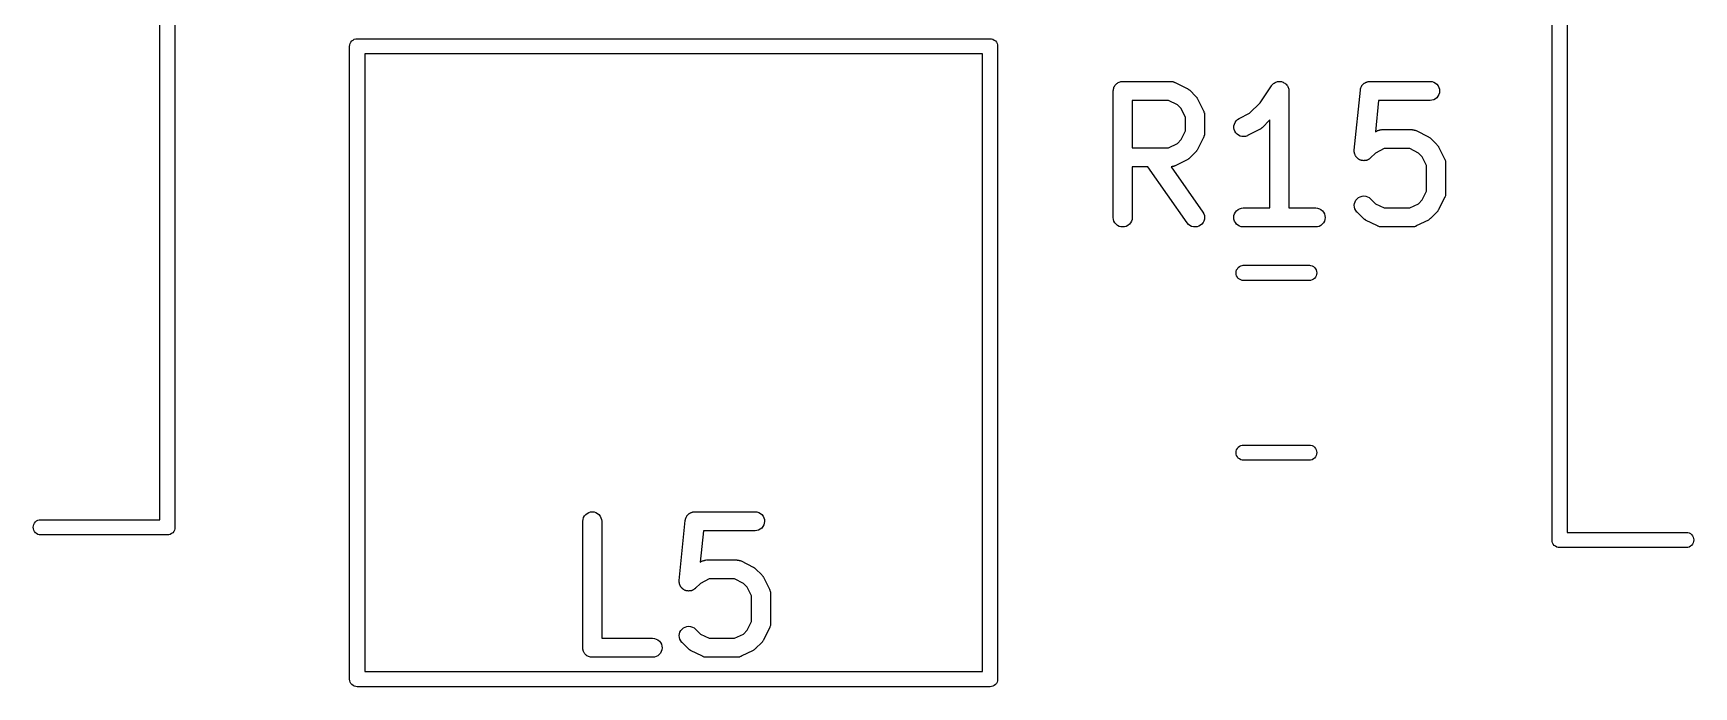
# Model space of a CAD drawing. Extents: x 85.9 to 159.2, y -122.9 to -78.6.
# Drawn here: x 123.94 to 137.06, y -116.16 to -111 of the extents above; entities that cross this region are included whole.
import ezdxf

# ---------------------------------------------------------------- set-up
doc = ezdxf.new("R2010")
doc.units = 0
doc.header["$MEASUREMENT"] = 0
doc.layers.add('BLACK', color=7, linetype='CONTINUOUS')

msp = doc.modelspace()

# ---------------------------------------------------------------- linework, layer by layer
at = {"layer": 'BLACK', "linetype": 'CONTINUOUS'}
for p, q in [((125.06, -106.903), (125.06, -114.897)), ((124.94, -114.84), (124.94, -106.96)), ((135.94, -114.997), (135.94, -107.003)), ((136.06, -107.06), (136.06, -114.94)), ((126.44, -111.1), (126.441, -111.088)), ((126.44, -111.103), (126.44, -111.1)), ((126.44, -116.097), (126.44, -111.103)), ((126.441, -111.088), (126.444, -111.077)), ((126.444, -111.077), (126.45, -111.067)), ((126.45, -111.067), (126.457, -111.057)), ((126.457, -111.057), (126.467, -111.05)), ((126.467, -111.05), (126.477, -111.044)), ((126.477, -111.044), (126.488, -111.041)), ((126.488, -111.041), (126.497, -111.04)), ((126.497, -111.04), (126.497, -111.04)), ((126.497, -111.04), (126.5, -111.04)), ((126.5, -111.04), (126.503, -111.04)), ((126.503, -111.04), (131.497, -111.04)), ((131.497, -111.04), (131.5, -111.04)), ((131.5, -111.04), (131.503, -111.04)), ((131.503, -111.04), (131.503, -111.04)), ((131.503, -111.04), (131.512, -111.041)), ((131.512, -111.041), (131.523, -111.044)), ((131.523, -111.044), (131.533, -111.05)), ((131.533, -111.05), (131.543, -111.057)), ((131.543, -111.057), (131.55, -111.067)), ((131.55, -111.067), (131.556, -111.077)), ((131.556, -111.077), (131.559, -111.088)), ((131.559, -111.088), (131.56, -111.1)), ((131.56, -111.1), (131.56, -111.103)), ((131.56, -111.103), (131.56, -116.097)), ((126.56, -111.16), (126.56, -116.04)), ((131.44, -111.16), (126.56, -111.16)), ((131.44, -116.04), (131.44, -111.16)), ((132.507, -111.39), (132.513, -111.386)), ((132.513, -111.386), (132.52, -111.383)), ((132.52, -111.383), (132.527, -111.381)), ((132.52, -111.383), (132.52, -111.383)), ((132.52, -111.383), (132.52, -111.383)), ((132.527, -111.381), (132.534, -111.379)), ((132.534, -111.379), (132.541, -111.378)), ((132.534, -111.379), (132.534, -111.379)), ((132.534, -111.379), (132.534, -111.379)), ((132.541, -111.378), (132.548, -111.377)), ((132.548, -111.377), (132.929, -111.377)), ((132.929, -111.377), (132.93, -111.377)), ((132.93, -111.377), (132.932, -111.378)), ((132.932, -111.378), (132.935, -111.378)), ((132.935, -111.378), (132.94, -111.378)), ((132.94, -111.378), (132.945, -111.379)), ((132.945, -111.379), (132.947, -111.38)), ((132.947, -111.38), (132.949, -111.38)), ((132.949, -111.38), (132.954, -111.382)), ((132.954, -111.382), (132.959, -111.383)), ((132.959, -111.383), (132.961, -111.385)), ((132.961, -111.385), (132.963, -111.385)), ((132.963, -111.385), (133.058, -111.433)), ((133.745, -111.39), (133.752, -111.386)), ((133.752, -111.386), (133.758, -111.383)), ((133.758, -111.383), (133.766, -111.381)), ((133.758, -111.383), (133.758, -111.383)), ((133.758, -111.383), (133.758, -111.383)), ((133.766, -111.381), (133.772, -111.379)), ((133.772, -111.379), (133.78, -111.378)), ((133.772, -111.379), (133.772, -111.379)), ((133.772, -111.379), (133.772, -111.379)), ((133.78, -111.378), (133.787, -111.377)), ((133.787, -111.377), (133.787, -111.377)), ((133.787, -111.377), (133.794, -111.378)), ((133.787, -111.377), (133.787, -111.377)), ((133.794, -111.378), (133.801, -111.379)), ((133.801, -111.379), (133.801, -111.379)), ((133.801, -111.379), (133.802, -111.379)), ((133.802, -111.379), (133.809, -111.381)), ((133.809, -111.381), (133.815, -111.383)), ((133.815, -111.383), (133.815, -111.383)), ((133.815, -111.383), (133.815, -111.383)), ((133.815, -111.383), (133.822, -111.387)), ((133.822, -111.387), (133.828, -111.39)), ((134.459, -111.39), (134.463, -111.388)), ((134.463, -111.388), (134.466, -111.386)), ((134.466, -111.386), (134.469, -111.385)), ((134.469, -111.385), (134.472, -111.383)), ((134.472, -111.383), (134.476, -111.382)), ((134.476, -111.382), (134.48, -111.38)), ((134.48, -111.38), (134.483, -111.38)), ((134.483, -111.38), (134.486, -111.379)), ((134.486, -111.379), (134.49, -111.378)), ((134.49, -111.378), (134.494, -111.378)), ((134.494, -111.378), (134.497, -111.378)), ((134.497, -111.378), (134.501, -111.377)), ((134.501, -111.377), (134.977, -111.377)), ((134.977, -111.377), (134.978, -111.377)), ((134.978, -111.377), (134.992, -111.379)), ((134.992, -111.379), (135.006, -111.383)), ((135.006, -111.383), (135.019, -111.39)), ((132.473, -111.451), (132.474, -111.444)), ((132.473, -111.452), (132.473, -111.451)), ((132.473, -112.452), (132.473, -111.452)), ((132.473, -111.452), (132.473, -111.452)), ((132.473, -111.452), (132.473, -111.452)), ((132.473, -111.452), (132.473, -111.452)), ((132.474, -111.444), (132.475, -111.437)), ((132.475, -111.437), (132.477, -111.43)), ((132.475, -111.437), (132.475, -111.437)), ((132.475, -111.437), (132.475, -111.437)), ((132.477, -111.43), (132.479, -111.423)), ((132.479, -111.423), (132.483, -111.417)), ((132.479, -111.423), (132.479, -111.423)), ((132.479, -111.423), (132.479, -111.423)), ((132.483, -111.417), (132.486, -111.41)), ((132.486, -111.41), (132.491, -111.405)), ((132.486, -111.41), (132.486, -111.41)), ((132.486, -111.41), (132.486, -111.41)), ((132.491, -111.405), (132.495, -111.399)), ((132.495, -111.399), (132.496, -111.399)), ((132.496, -111.399), (132.501, -111.394)), ((132.496, -111.399), (132.496, -111.399)), ((132.501, -111.394), (132.507, -111.39)), ((132.507, -111.39), (132.507, -111.39)), ((132.507, -111.39), (132.507, -111.39)), ((133.058, -111.433), (133.059, -111.433)), ((133.059, -111.433), (133.062, -111.436)), ((133.062, -111.436), (133.066, -111.438)), ((133.066, -111.438), (133.069, -111.44)), ((133.069, -111.44), (133.071, -111.441)), ((133.071, -111.441), (133.074, -111.444)), ((133.074, -111.444), (133.077, -111.447)), ((133.077, -111.447), (133.125, -111.495)), ((133.125, -111.495), (133.126, -111.495)), ((133.126, -111.495), (133.128, -111.499)), ((133.128, -111.499), (133.131, -111.502)), ((133.131, -111.502), (133.133, -111.504)), ((133.133, -111.504), (133.135, -111.507)), ((133.135, -111.507), (133.137, -111.511)), ((133.137, -111.511), (133.139, -111.514)), ((133.139, -111.514), (133.187, -111.609)), ((133.633, -111.547), (133.724, -111.411)), ((133.724, -111.41), (133.729, -111.404)), ((133.724, -111.411), (133.724, -111.41)), ((133.724, -111.41), (133.724, -111.41)), ((133.724, -111.41), (133.724, -111.41)), ((133.724, -111.41), (133.724, -111.41)), ((133.729, -111.404), (133.734, -111.399)), ((133.734, -111.399), (133.74, -111.394)), ((133.734, -111.399), (133.734, -111.399)), ((133.734, -111.399), (133.734, -111.399)), ((133.74, -111.394), (133.745, -111.39)), ((133.745, -111.39), (133.745, -111.39)), ((133.745, -111.39), (133.745, -111.39)), ((133.828, -111.39), (133.828, -111.39)), ((133.828, -111.39), (133.828, -111.39)), ((133.828, -111.39), (133.834, -111.395)), ((133.834, -111.395), (133.84, -111.4)), ((133.84, -111.4), (133.84, -111.4)), ((133.84, -111.4), (133.84, -111.4)), ((133.84, -111.4), (133.844, -111.406)), ((133.844, -111.406), (133.849, -111.411)), ((133.849, -111.411), (133.849, -111.411)), ((133.849, -111.411), (133.849, -111.411)), ((133.849, -111.411), (133.853, -111.418)), ((133.853, -111.418), (133.856, -111.424)), ((133.856, -111.424), (133.856, -111.424)), ((133.856, -111.424), (133.856, -111.424)), ((133.856, -111.424), (133.858, -111.431)), ((133.858, -111.431), (133.86, -111.438)), ((133.86, -111.438), (133.86, -111.438)), ((133.86, -111.438), (133.86, -111.438)), ((133.86, -111.438), (133.861, -111.445)), ((133.861, -111.445), (133.861, -111.452)), ((133.861, -111.452), (133.861, -112.377)), ((134.378, -111.921), (134.426, -111.445)), ((134.426, -111.444), (134.427, -111.441)), ((134.426, -111.445), (134.426, -111.444)), ((134.427, -111.437), (134.428, -111.433)), ((134.427, -111.441), (134.427, -111.437)), ((134.428, -111.433), (134.429, -111.43)), ((134.429, -111.43), (134.43, -111.427)), ((134.43, -111.427), (134.431, -111.423)), ((134.431, -111.423), (134.433, -111.42)), ((134.433, -111.42), (134.435, -111.416)), ((134.435, -111.416), (134.437, -111.413)), ((134.437, -111.413), (134.438, -111.41)), ((134.438, -111.41), (134.441, -111.407)), ((134.441, -111.407), (134.443, -111.404)), ((134.443, -111.404), (134.446, -111.402)), ((134.446, -111.402), (134.448, -111.399)), ((134.448, -111.399), (134.451, -111.397)), ((134.451, -111.397), (134.454, -111.394)), ((134.454, -111.394), (134.457, -111.392)), ((134.457, -111.392), (134.459, -111.39)), ((135.018, -111.515), (135.005, -111.522)), ((135.03, -111.506), (135.018, -111.515)), ((135.019, -111.39), (135.03, -111.4)), ((135.03, -111.4), (135.04, -111.411)), ((135.039, -111.494), (135.03, -111.506)), ((135.046, -111.481), (135.039, -111.494)), ((135.04, -111.411), (135.046, -111.424)), ((135.046, -111.424), (135.05, -111.438)), ((135.05, -111.467), (135.046, -111.481)), ((135.05, -111.438), (135.052, -111.453)), ((135.052, -111.453), (135.05, -111.467)), ((132.623, -111.527), (132.623, -111.901)), ((132.911, -111.527), (132.623, -111.527)), ((132.98, -111.562), (132.911, -111.527)), ((133.01, -111.592), (132.98, -111.562)), ((133.045, -111.661), (133.01, -111.592)), ((133.187, -111.609), (133.187, -111.61)), ((133.187, -111.61), (133.188, -111.612)), ((133.188, -111.612), (133.189, -111.614)), ((133.189, -111.614), (133.19, -111.619)), ((133.19, -111.619), (133.192, -111.624)), ((133.192, -111.624), (133.193, -111.626)), ((133.193, -111.626), (133.193, -111.628)), ((133.193, -111.628), (133.194, -111.633)), ((133.194, -111.633), (133.195, -111.638)), ((133.195, -111.638), (133.194, -111.641)), ((133.194, -111.641), (133.195, -111.643)), ((133.195, -111.643), (133.195, -111.786)), ((133.467, -111.671), (133.551, -111.629)), ((133.551, -111.629), (133.633, -111.547)), ((134.568, -111.527), (134.544, -111.776)), ((134.977, -111.527), (134.568, -111.527)), ((134.991, -111.526), (134.977, -111.527)), ((135.005, -111.522), (134.991, -111.526)), ((133.01, -111.837), (133.045, -111.768)), ((133.045, -111.768), (133.045, -111.661)), ((133.426, -111.728), (133.43, -111.714)), ((133.426, -111.743), (133.426, -111.728)), ((133.428, -111.757), (133.426, -111.743)), ((133.433, -111.771), (133.428, -111.757)), ((133.43, -111.714), (133.436, -111.701)), ((133.441, -111.784), (133.433, -111.771)), ((133.436, -111.701), (133.444, -111.689)), ((133.444, -111.689), (133.455, -111.679)), ((133.455, -111.679), (133.467, -111.671)), ((133.629, -111.758), (133.534, -111.805)), ((133.633, -111.755), (133.629, -111.758)), ((133.637, -111.753), (133.633, -111.755)), ((133.639, -111.751), (133.637, -111.753)), ((133.642, -111.75), (133.639, -111.751)), ((133.645, -111.747), (133.642, -111.75)), ((133.648, -111.744), (133.645, -111.747)), ((133.649, -111.744), (133.648, -111.744)), ((133.711, -111.681), (133.649, -111.744)), ((133.711, -112.377), (133.711, -111.681)), ((134.544, -111.776), (134.562, -111.766)), ((134.562, -111.766), (134.563, -111.766)), ((134.563, -111.766), (134.565, -111.765)), ((134.565, -111.765), (134.567, -111.764)), ((134.567, -111.764), (134.572, -111.763)), ((134.572, -111.763), (134.577, -111.761)), ((134.577, -111.761), (134.579, -111.76)), ((134.579, -111.76), (134.581, -111.76)), ((134.581, -111.76), (134.586, -111.759)), ((134.586, -111.759), (134.591, -111.758)), ((134.591, -111.758), (134.594, -111.759)), ((134.594, -111.759), (134.596, -111.758)), ((134.596, -111.758), (134.834, -111.758)), ((134.834, -111.758), (134.835, -111.758)), ((134.835, -111.758), (134.837, -111.759)), ((134.837, -111.759), (134.839, -111.759)), ((134.839, -111.759), (134.844, -111.759)), ((134.844, -111.759), (134.85, -111.76)), ((134.85, -111.76), (134.852, -111.761)), ((134.852, -111.761), (134.854, -111.761)), ((134.854, -111.761), (134.859, -111.763)), ((134.859, -111.763), (134.863, -111.764)), ((134.863, -111.764), (134.865, -111.765)), ((134.865, -111.765), (134.867, -111.766)), ((134.867, -111.766), (134.963, -111.814)), ((132.623, -111.901), (132.911, -111.901)), ((132.911, -111.901), (132.98, -111.867)), ((132.98, -111.867), (133.01, -111.837)), ((133.187, -111.819), (133.139, -111.914)), ((133.188, -111.817), (133.187, -111.819)), ((133.189, -111.815), (133.188, -111.817)), ((133.19, -111.81), (133.189, -111.815)), ((133.192, -111.806), (133.19, -111.81)), ((133.193, -111.801), (133.192, -111.803)), ((133.192, -111.803), (133.192, -111.806)), ((133.194, -111.796), (133.193, -111.801)), ((133.195, -111.787), (133.194, -111.789)), ((133.194, -111.789), (133.194, -111.791)), ((133.194, -111.791), (133.194, -111.796)), ((133.195, -111.786), (133.195, -111.787)), ((133.451, -111.794), (133.441, -111.784)), ((133.463, -111.803), (133.451, -111.794)), ((133.476, -111.809), (133.463, -111.803)), ((133.49, -111.812), (133.476, -111.809)), ((133.505, -111.813), (133.49, -111.812)), ((133.519, -111.811), (133.505, -111.813)), ((133.533, -111.806), (133.519, -111.811)), ((133.534, -111.805), (133.533, -111.806)), ((134.614, -111.908), (134.545, -111.943)), ((134.816, -111.908), (134.614, -111.908)), ((134.885, -111.943), (134.816, -111.908)), ((134.963, -111.814), (134.964, -111.814)), ((134.964, -111.814), (134.967, -111.817)), ((134.967, -111.817), (134.971, -111.819)), ((134.971, -111.819), (134.973, -111.821)), ((134.973, -111.821), (134.976, -111.822)), ((134.976, -111.822), (134.979, -111.825)), ((134.979, -111.825), (134.982, -111.828)), ((134.982, -111.828), (135.03, -111.876)), ((135.03, -111.876), (135.031, -111.876)), ((135.031, -111.876), (135.033, -111.88)), ((135.033, -111.88), (135.036, -111.883)), ((135.036, -111.883), (135.038, -111.885)), ((135.038, -111.885), (135.04, -111.888)), ((135.04, -111.888), (135.042, -111.891)), ((135.042, -111.891), (135.044, -111.895)), ((135.044, -111.895), (135.091, -111.99)), ((132.96, -112.044), (132.958, -112.046)), ((132.962, -112.044), (132.96, -112.044)), ((132.963, -112.043), (132.962, -112.044)), ((133.058, -111.996), (132.963, -112.043)), ((133.062, -111.993), (133.058, -111.996)), ((133.065, -111.991), (133.062, -111.993)), ((133.068, -111.99), (133.065, -111.991)), ((133.07, -111.988), (133.068, -111.99)), ((133.073, -111.985), (133.07, -111.988)), ((133.077, -111.982), (133.073, -111.985)), ((133.125, -111.934), (133.077, -111.982)), ((133.077, -111.982), (133.077, -111.982)), ((133.128, -111.931), (133.125, -111.934)), ((133.131, -111.928), (133.128, -111.931)), ((133.132, -111.925), (133.131, -111.928)), ((133.134, -111.923), (133.132, -111.925)), ((133.136, -111.919), (133.134, -111.923)), ((133.139, -111.915), (133.136, -111.919)), ((133.139, -111.914), (133.139, -111.915)), ((134.378, -111.925), (134.378, -111.921)), ((134.378, -111.928), (134.378, -111.925)), ((134.378, -111.932), (134.378, -111.928)), ((134.378, -111.936), (134.378, -111.932)), ((134.379, -111.939), (134.378, -111.936)), ((134.379, -111.943), (134.379, -111.939)), ((134.38, -111.946), (134.379, -111.943)), ((134.381, -111.95), (134.38, -111.946)), ((134.383, -111.953), (134.381, -111.95)), ((134.384, -111.957), (134.383, -111.953)), ((134.385, -111.96), (134.384, -111.957)), ((134.387, -111.964), (134.385, -111.96)), ((134.389, -111.967), (134.387, -111.964)), ((134.39, -111.97), (134.389, -111.967)), ((134.393, -111.973), (134.39, -111.97)), ((134.395, -111.976), (134.393, -111.973)), ((134.397, -111.978), (134.395, -111.976)), ((134.4, -111.981), (134.397, -111.978)), ((134.402, -111.984), (134.4, -111.981)), ((134.405, -111.986), (134.402, -111.984)), ((134.408, -111.988), (134.405, -111.986)), ((134.411, -111.991), (134.408, -111.988)), ((134.414, -111.992), (134.411, -111.991)), ((134.417, -111.994), (134.414, -111.992)), ((134.421, -111.996), (134.417, -111.994)), ((134.424, -111.998), (134.421, -111.996)), ((134.427, -111.999), (134.424, -111.998)), ((134.431, -112), (134.427, -111.999)), ((134.434, -112.001), (134.431, -112)), ((134.438, -112.002), (134.434, -112.001)), ((134.441, -112.002), (134.438, -112.002)), ((134.445, -112.003), (134.441, -112.002)), ((134.449, -112.003), (134.445, -112.003)), ((134.452, -112.004), (134.449, -112.003)), ((134.456, -112.003), (134.452, -112.004)), ((134.46, -112.003), (134.456, -112.003)), ((134.463, -112.003), (134.46, -112.003)), ((134.467, -112.002), (134.463, -112.003)), ((134.47, -112.001), (134.467, -112.002)), ((134.474, -112.001), (134.47, -112.001)), ((134.477, -111.999), (134.474, -112.001)), ((134.481, -111.998), (134.477, -111.999)), ((134.484, -111.996), (134.481, -111.998)), ((134.488, -111.995), (134.484, -111.996)), ((134.491, -111.993), (134.488, -111.995)), ((134.494, -111.991), (134.491, -111.993)), ((134.497, -111.989), (134.494, -111.991)), ((134.5, -111.987), (134.497, -111.989)), ((134.502, -111.985), (134.5, -111.987)), ((134.505, -111.982), (134.502, -111.985)), ((134.506, -111.982), (134.505, -111.982)), ((134.545, -111.943), (134.506, -111.982)), ((134.915, -111.973), (134.885, -111.943)), ((134.949, -112.042), (134.915, -111.973)), ((134.949, -112.244), (134.949, -112.042)), ((135.091, -111.99), (135.092, -111.991)), ((135.092, -111.991), (135.093, -111.993)), ((135.093, -111.993), (135.094, -111.995)), ((135.094, -111.995), (135.095, -112)), ((135.095, -112), (135.097, -112.005)), ((135.097, -112.005), (135.097, -112.007)), ((135.097, -112.007), (135.098, -112.009)), ((135.098, -112.009), (135.098, -112.014)), ((135.098, -112.014), (135.099, -112.019)), ((135.099, -112.019), (135.099, -112.022)), ((135.099, -112.022), (135.099, -112.024)), ((135.099, -112.024), (135.099, -112.262)), ((132.747, -112.051), (132.623, -112.051)), ((132.623, -112.051), (132.623, -112.452)), ((133.058, -112.495), (132.747, -112.051)), ((132.931, -112.051), (132.93, -112.051)), ((132.93, -112.051), (133.181, -112.409)), ((132.934, -112.051), (132.931, -112.051)), ((132.939, -112.05), (132.934, -112.051)), ((132.944, -112.05), (132.939, -112.05)), ((132.946, -112.049), (132.944, -112.05)), ((132.948, -112.049), (132.946, -112.049)), ((132.953, -112.047), (132.948, -112.049)), ((132.958, -112.046), (132.953, -112.047)), ((134.391, -112.315), (134.4, -112.304)), ((134.4, -112.304), (134.412, -112.295)), ((134.412, -112.295), (134.425, -112.288)), ((134.425, -112.288), (134.439, -112.284)), ((134.439, -112.284), (134.453, -112.282)), ((134.453, -112.282), (134.468, -112.284)), ((134.468, -112.284), (134.482, -112.288)), ((134.482, -112.288), (134.495, -112.295)), ((134.495, -112.295), (134.506, -112.304)), ((134.506, -112.304), (134.545, -112.343)), ((134.915, -112.313), (134.949, -112.244)), ((135.091, -112.295), (135.044, -112.391)), ((135.092, -112.293), (135.091, -112.295)), ((135.093, -112.291), (135.092, -112.293)), ((135.095, -112.287), (135.093, -112.291)), ((135.097, -112.282), (135.095, -112.287)), ((135.098, -112.277), (135.097, -112.28)), ((135.097, -112.28), (135.097, -112.282)), ((135.099, -112.267), (135.098, -112.272)), ((135.098, -112.272), (135.098, -112.277)), ((135.099, -112.262), (135.099, -112.263)), ((135.099, -112.263), (135.099, -112.265)), ((135.099, -112.265), (135.099, -112.267)), ((133.181, -112.409), (133.182, -112.41)), ((133.182, -112.41), (133.189, -112.423)), ((133.189, -112.423), (133.193, -112.437)), ((133.193, -112.437), (133.195, -112.452)), ((133.426, -112.452), (133.427, -112.437)), ((133.427, -112.437), (133.431, -112.423)), ((133.431, -112.423), (133.438, -112.41)), ((133.438, -112.41), (133.448, -112.399)), ((133.448, -112.399), (133.459, -112.39)), ((133.459, -112.39), (133.472, -112.383)), ((133.472, -112.383), (133.486, -112.379)), ((133.486, -112.379), (133.501, -112.377)), ((133.501, -112.377), (133.711, -112.377)), ((133.861, -112.377), (134.072, -112.377)), ((134.072, -112.377), (134.073, -112.377)), ((134.073, -112.377), (134.088, -112.379)), ((134.088, -112.379), (134.102, -112.383)), ((134.102, -112.383), (134.114, -112.39)), ((134.114, -112.39), (134.126, -112.4)), ((134.126, -112.4), (134.135, -112.411)), ((134.135, -112.411), (134.142, -112.424)), ((134.142, -112.424), (134.146, -112.438)), ((134.146, -112.438), (134.147, -112.453)), ((134.378, -112.356), (134.38, -112.342)), ((134.379, -112.371), (134.378, -112.356)), ((134.383, -112.385), (134.379, -112.371)), ((134.38, -112.342), (134.384, -112.328)), ((134.39, -112.398), (134.383, -112.385)), ((134.384, -112.328), (134.391, -112.315)), ((134.399, -112.409), (134.39, -112.398)), ((134.4, -112.41), (134.399, -112.409)), ((134.448, -112.458), (134.4, -112.41)), ((134.545, -112.343), (134.614, -112.377)), ((134.614, -112.377), (134.816, -112.377)), ((134.816, -112.377), (134.885, -112.343)), ((134.885, -112.343), (134.915, -112.313)), ((135.03, -112.41), (134.982, -112.458)), ((135.032, -112.407), (135.03, -112.41)), ((135.035, -112.404), (135.032, -112.407)), ((135.037, -112.401), (135.035, -112.404)), ((135.039, -112.399), (135.037, -112.401)), ((135.041, -112.395), (135.039, -112.399)), ((135.043, -112.392), (135.041, -112.395)), ((135.044, -112.391), (135.043, -112.392)), ((132.475, -112.467), (132.473, -112.452)), ((132.479, -112.481), (132.475, -112.467)), ((132.486, -112.494), (132.479, -112.481)), ((132.495, -112.505), (132.486, -112.494)), ((132.506, -112.515), (132.495, -112.505)), ((132.519, -112.522), (132.506, -112.515)), ((132.533, -112.526), (132.519, -112.522)), ((132.548, -112.527), (132.533, -112.526)), ((132.562, -112.526), (132.548, -112.527)), ((132.576, -112.522), (132.562, -112.526)), ((132.589, -112.515), (132.576, -112.522)), ((132.601, -112.506), (132.589, -112.515)), ((132.61, -112.495), (132.601, -112.506)), ((132.617, -112.482), (132.61, -112.495)), ((132.622, -112.468), (132.617, -112.482)), ((132.623, -112.453), (132.622, -112.468)), ((132.623, -112.452), (132.623, -112.453)), ((133.068, -112.507), (133.058, -112.495)), ((133.079, -112.516), (133.068, -112.507)), ((133.092, -112.522), (133.079, -112.516)), ((133.106, -112.526), (133.092, -112.522)), ((133.121, -112.527), (133.106, -112.526)), ((133.135, -112.526), (133.121, -112.527)), ((133.149, -112.521), (133.135, -112.526)), ((133.162, -112.514), (133.149, -112.521)), ((133.173, -112.505), (133.162, -112.514)), ((133.183, -112.493), (133.173, -112.505)), ((133.189, -112.48), (133.183, -112.493)), ((133.193, -112.466), (133.189, -112.48)), ((133.195, -112.452), (133.193, -112.466)), ((133.427, -112.466), (133.426, -112.452)), ((133.431, -112.48), (133.427, -112.466)), ((133.438, -112.493), (133.431, -112.48)), ((133.447, -112.505), (133.438, -112.493)), ((133.458, -112.514), (133.447, -112.505)), ((133.471, -112.521), (133.458, -112.514)), ((133.485, -112.526), (133.471, -112.521)), ((133.5, -112.527), (133.485, -112.526)), ((133.501, -112.527), (133.5, -112.527)), ((134.072, -112.527), (133.501, -112.527)), ((134.087, -112.526), (134.072, -112.527)), ((134.101, -112.522), (134.087, -112.526)), ((134.114, -112.515), (134.101, -112.522)), ((134.125, -112.506), (134.114, -112.515)), ((134.134, -112.494), (134.125, -112.506)), ((134.141, -112.481), (134.134, -112.494)), ((134.145, -112.467), (134.141, -112.481)), ((134.147, -112.453), (134.145, -112.467)), ((134.451, -112.46), (134.448, -112.458)), ((134.454, -112.463), (134.451, -112.46)), ((134.456, -112.465), (134.454, -112.463)), ((134.459, -112.467), (134.456, -112.465)), ((134.463, -112.469), (134.459, -112.467)), ((134.466, -112.471), (134.463, -112.469)), ((134.467, -112.472), (134.466, -112.471)), ((134.562, -112.519), (134.467, -112.472)), ((134.564, -112.52), (134.562, -112.519)), ((134.566, -112.521), (134.564, -112.52)), ((134.571, -112.523), (134.566, -112.521)), ((134.576, -112.525), (134.571, -112.523)), ((134.578, -112.525), (134.576, -112.525)), ((134.58, -112.526), (134.578, -112.525)), ((134.585, -112.526), (134.58, -112.526)), ((134.59, -112.527), (134.585, -112.526)), ((134.593, -112.527), (134.59, -112.527)), ((134.595, -112.527), (134.593, -112.527)), ((134.596, -112.527), (134.595, -112.527)), ((134.834, -112.527), (134.596, -112.527)), ((134.836, -112.527), (134.834, -112.527)), ((134.838, -112.527), (134.836, -112.527)), ((134.843, -112.526), (134.838, -112.527)), ((134.848, -112.526), (134.843, -112.526)), ((134.851, -112.525), (134.848, -112.526)), ((134.853, -112.525), (134.851, -112.525)), ((134.858, -112.523), (134.853, -112.525)), ((134.863, -112.522), (134.858, -112.523)), ((134.864, -112.521), (134.863, -112.522)), ((134.867, -112.52), (134.864, -112.521)), ((134.963, -112.472), (134.867, -112.519)), ((134.867, -112.519), (134.867, -112.52)), ((134.966, -112.47), (134.963, -112.472)), ((134.97, -112.468), (134.966, -112.47)), ((134.972, -112.466), (134.97, -112.468)), ((134.975, -112.464), (134.972, -112.466)), ((134.978, -112.461), (134.975, -112.464)), ((134.981, -112.459), (134.978, -112.461)), ((134.982, -112.458), (134.981, -112.459)), ((133.481, -112.834), (133.492, -112.831)), ((133.492, -112.831), (133.501, -112.83)), ((133.501, -112.83), (134.024, -112.83)), ((134.024, -112.83), (134.033, -112.831)), ((134.033, -112.831), (134.044, -112.834)), ((133.444, -112.89), (133.445, -112.878)), ((133.445, -112.902), (133.444, -112.89)), ((133.445, -112.878), (133.448, -112.867)), ((133.448, -112.913), (133.445, -112.902)), ((133.448, -112.867), (133.454, -112.857)), ((133.454, -112.923), (133.448, -112.913)), ((133.454, -112.857), (133.461, -112.847)), ((133.461, -112.933), (133.454, -112.923)), ((133.461, -112.847), (133.47, -112.84)), ((133.47, -112.94), (133.461, -112.933)), ((133.47, -112.84), (133.481, -112.834)), ((133.481, -112.946), (133.47, -112.94)), ((133.492, -112.949), (133.481, -112.946)), ((133.501, -112.95), (133.492, -112.949)), ((134.024, -112.95), (133.501, -112.95)), ((134.033, -112.949), (134.024, -112.95)), ((134.044, -112.946), (134.033, -112.949)), ((134.044, -112.834), (134.055, -112.84)), ((134.055, -112.94), (134.044, -112.946)), ((134.055, -112.84), (134.064, -112.847)), ((134.064, -112.933), (134.055, -112.94)), ((134.064, -112.847), (134.071, -112.857)), ((134.071, -112.923), (134.064, -112.933)), ((134.071, -112.857), (134.077, -112.867)), ((134.077, -112.913), (134.071, -112.923)), ((134.077, -112.867), (134.08, -112.878)), ((134.08, -112.902), (134.077, -112.913)), ((134.08, -112.878), (134.081, -112.89)), ((134.081, -112.89), (134.08, -112.902)), ((133.454, -114.277), (133.461, -114.267)), ((133.461, -114.267), (133.47, -114.26)), ((133.47, -114.26), (133.481, -114.254)), ((133.481, -114.254), (133.492, -114.251)), ((133.492, -114.251), (133.501, -114.25)), ((133.501, -114.25), (134.024, -114.25)), ((134.024, -114.25), (134.033, -114.251)), ((134.033, -114.251), (134.044, -114.254)), ((134.044, -114.254), (134.055, -114.26)), ((134.055, -114.26), (134.064, -114.267)), ((134.064, -114.267), (134.071, -114.277)), ((133.444, -114.31), (133.445, -114.298)), ((133.445, -114.322), (133.444, -114.31)), ((133.445, -114.298), (133.448, -114.287)), ((133.448, -114.333), (133.445, -114.322)), ((133.448, -114.287), (133.454, -114.277)), ((133.454, -114.343), (133.448, -114.333)), ((133.461, -114.353), (133.454, -114.343)), ((133.47, -114.36), (133.461, -114.353)), ((133.481, -114.366), (133.47, -114.36)), ((133.492, -114.369), (133.481, -114.366)), ((133.501, -114.37), (133.492, -114.369)), ((134.024, -114.37), (133.501, -114.37)), ((134.033, -114.369), (134.024, -114.37)), ((134.044, -114.366), (134.033, -114.369)), ((134.055, -114.36), (134.044, -114.366)), ((134.064, -114.353), (134.055, -114.36)), ((134.071, -114.343), (134.064, -114.353)), ((134.071, -114.277), (134.077, -114.287)), ((134.077, -114.333), (134.071, -114.343)), ((134.077, -114.287), (134.08, -114.298)), ((134.08, -114.322), (134.077, -114.333)), ((134.08, -114.298), (134.081, -114.31)), ((134.081, -114.31), (134.08, -114.322)), ((128.295, -114.81), (128.305, -114.799)), ((128.305, -114.799), (128.316, -114.79)), ((128.316, -114.79), (128.329, -114.783)), ((128.329, -114.783), (128.343, -114.779)), ((128.343, -114.779), (128.358, -114.777)), ((128.358, -114.777), (128.372, -114.779)), ((128.372, -114.779), (128.386, -114.783)), ((128.386, -114.783), (128.399, -114.79)), ((128.399, -114.79), (128.41, -114.8)), ((128.41, -114.8), (128.42, -114.811)), ((129.112, -114.802), (129.114, -114.799)), ((129.114, -114.799), (129.117, -114.797)), ((129.117, -114.797), (129.12, -114.794)), ((129.12, -114.794), (129.123, -114.792)), ((129.123, -114.792), (129.125, -114.79)), ((129.125, -114.79), (129.129, -114.788)), ((129.129, -114.788), (129.132, -114.786)), ((129.132, -114.786), (129.135, -114.785)), ((129.135, -114.785), (129.138, -114.783)), ((129.138, -114.783), (129.142, -114.782)), ((129.142, -114.782), (129.146, -114.78)), ((129.146, -114.78), (129.149, -114.78)), ((129.149, -114.78), (129.152, -114.779)), ((129.152, -114.779), (129.156, -114.778)), ((129.156, -114.778), (129.16, -114.778)), ((129.16, -114.778), (129.163, -114.778)), ((129.163, -114.778), (129.167, -114.777)), ((129.167, -114.777), (129.643, -114.777)), ((129.643, -114.777), (129.644, -114.777)), ((129.644, -114.777), (129.658, -114.779)), ((129.658, -114.779), (129.672, -114.783)), ((129.672, -114.783), (129.685, -114.79)), ((129.685, -114.79), (129.696, -114.8)), ((129.696, -114.8), (129.706, -114.811)), ((123.94, -114.9), (123.941, -114.888)), ((123.941, -114.912), (123.94, -114.9)), ((123.941, -114.888), (123.944, -114.877)), ((123.944, -114.923), (123.941, -114.912)), ((123.944, -114.877), (123.95, -114.867)), ((123.95, -114.933), (123.944, -114.923)), ((123.95, -114.867), (123.957, -114.857)), ((123.957, -114.857), (123.967, -114.85)), ((123.967, -114.85), (123.977, -114.844)), ((123.977, -114.844), (123.988, -114.841)), ((123.988, -114.841), (123.997, -114.84)), ((123.997, -114.84), (124.94, -114.84)), ((125.056, -114.923), (125.05, -114.933)), ((125.059, -114.912), (125.056, -114.923)), ((125.06, -114.903), (125.059, -114.912)), ((125.06, -114.897), (125.06, -114.9)), ((125.06, -114.9), (125.06, -114.903)), ((128.282, -114.851), (128.284, -114.837)), ((128.282, -114.852), (128.282, -114.851)), ((128.282, -115.852), (128.282, -114.852)), ((128.284, -114.837), (128.288, -114.823)), ((128.288, -114.823), (128.295, -114.81)), ((128.42, -114.811), (128.426, -114.824)), ((128.426, -114.824), (128.431, -114.838)), ((128.431, -114.838), (128.432, -114.852)), ((128.432, -114.852), (128.432, -115.777)), ((129.044, -115.321), (129.092, -114.845)), ((129.092, -114.844), (129.093, -114.841)), ((129.092, -114.845), (129.092, -114.844)), ((129.093, -114.837), (129.094, -114.833)), ((129.093, -114.841), (129.093, -114.837)), ((129.094, -114.833), (129.095, -114.83)), ((129.095, -114.83), (129.097, -114.827)), ((129.097, -114.827), (129.098, -114.823)), ((129.098, -114.823), (129.099, -114.82)), ((129.099, -114.82), (129.101, -114.816)), ((129.101, -114.816), (129.103, -114.813)), ((129.103, -114.813), (129.104, -114.81)), ((129.104, -114.81), (129.107, -114.807)), ((129.107, -114.807), (129.109, -114.804)), ((129.109, -114.804), (129.112, -114.802)), ((129.235, -114.927), (129.21, -115.176)), ((129.643, -114.927), (129.235, -114.927)), ((129.657, -114.926), (129.643, -114.927)), ((129.671, -114.922), (129.657, -114.926)), ((129.684, -114.915), (129.671, -114.922)), ((129.696, -114.906), (129.684, -114.915)), ((129.705, -114.894), (129.696, -114.906)), ((129.712, -114.881), (129.705, -114.894)), ((129.706, -114.811), (129.712, -114.824)), ((129.712, -114.824), (129.717, -114.838)), ((129.716, -114.867), (129.712, -114.881)), ((129.718, -114.853), (129.716, -114.867)), ((129.717, -114.838), (129.718, -114.853)), ((123.957, -114.943), (123.95, -114.933)), ((123.967, -114.95), (123.957, -114.943)), ((123.977, -114.956), (123.967, -114.95)), ((123.988, -114.959), (123.977, -114.956)), ((123.997, -114.96), (123.988, -114.959)), ((124.997, -114.96), (123.997, -114.96)), ((125, -114.96), (124.997, -114.96)), ((125.012, -114.959), (125, -114.96)), ((125.023, -114.956), (125.012, -114.959)), ((125.033, -114.95), (125.023, -114.956)), ((125.043, -114.943), (125.033, -114.95)), ((125.05, -114.933), (125.043, -114.943)), ((135.94, -115), (135.94, -114.997)), ((135.941, -115.012), (135.94, -115)), ((135.944, -115.023), (135.941, -115.012)), ((135.95, -115.033), (135.944, -115.023)), ((135.957, -115.043), (135.95, -115.033)), ((135.967, -115.05), (135.957, -115.043)), ((135.977, -115.056), (135.967, -115.05)), ((135.988, -115.059), (135.977, -115.056)), ((135.997, -115.06), (135.988, -115.059)), ((136, -115.06), (135.997, -115.06)), ((135.997, -115.06), (135.997, -115.06)), ((136.003, -115.06), (136, -115.06)), ((137.003, -115.06), (136.003, -115.06)), ((136.06, -114.94), (137.003, -114.94)), ((137.003, -114.94), (137.012, -114.941)), ((137.012, -115.059), (137.003, -115.06)), ((137.012, -114.941), (137.023, -114.944)), ((137.023, -115.056), (137.012, -115.059)), ((137.023, -114.944), (137.033, -114.95)), ((137.033, -115.05), (137.023, -115.056)), ((137.033, -114.95), (137.043, -114.957)), ((137.043, -115.043), (137.033, -115.05)), ((137.043, -114.957), (137.05, -114.967)), ((137.05, -115.033), (137.043, -115.043)), ((137.05, -114.967), (137.056, -114.977)), ((137.056, -115.023), (137.05, -115.033)), ((137.056, -114.977), (137.059, -114.988)), ((137.059, -115.012), (137.056, -115.023)), ((137.059, -114.988), (137.06, -115)), ((137.06, -115), (137.059, -115.012)), ((129.21, -115.176), (129.228, -115.166)), ((129.228, -115.166), (129.229, -115.166)), ((129.229, -115.166), (129.231, -115.165)), ((129.231, -115.165), (129.233, -115.164)), ((129.233, -115.164), (129.238, -115.163)), ((129.238, -115.163), (129.243, -115.161)), ((129.243, -115.161), (129.245, -115.16)), ((129.245, -115.16), (129.247, -115.16)), ((129.247, -115.16), (129.252, -115.159)), ((129.252, -115.159), (129.258, -115.158)), ((129.258, -115.158), (129.26, -115.159)), ((129.26, -115.159), (129.262, -115.158)), ((129.262, -115.158), (129.5, -115.158)), ((129.5, -115.158), (129.501, -115.158)), ((129.501, -115.158), (129.503, -115.159)), ((129.503, -115.159), (129.505, -115.159)), ((129.505, -115.159), (129.511, -115.159)), ((129.511, -115.159), (129.516, -115.16)), ((129.516, -115.16), (129.518, -115.161)), ((129.518, -115.161), (129.52, -115.161)), ((129.52, -115.161), (129.525, -115.163)), ((129.525, -115.163), (129.53, -115.164)), ((129.53, -115.164), (129.531, -115.165)), ((129.531, -115.165), (129.534, -115.166)), ((129.534, -115.166), (129.629, -115.214)), ((129.044, -115.325), (129.044, -115.321)), ((129.28, -115.308), (129.211, -115.343)), ((129.482, -115.308), (129.28, -115.308)), ((129.551, -115.343), (129.482, -115.308)), ((129.629, -115.214), (129.63, -115.214)), ((129.63, -115.214), (129.633, -115.217)), ((129.633, -115.217), (129.637, -115.219)), ((129.637, -115.219), (129.639, -115.221)), ((129.639, -115.221), (129.642, -115.222)), ((129.642, -115.222), (129.645, -115.225)), ((129.645, -115.225), (129.648, -115.228)), ((129.648, -115.228), (129.696, -115.276)), ((129.696, -115.276), (129.697, -115.276)), ((129.697, -115.276), (129.699, -115.28)), ((129.699, -115.28), (129.702, -115.283)), ((129.702, -115.283), (129.704, -115.285)), ((129.704, -115.285), (129.706, -115.288)), ((129.706, -115.288), (129.708, -115.291)), ((129.708, -115.291), (129.71, -115.295)), ((129.71, -115.295), (129.758, -115.39)), ((129.044, -115.328), (129.044, -115.325)), ((129.044, -115.332), (129.044, -115.328)), ((129.044, -115.336), (129.044, -115.332)), ((129.045, -115.339), (129.044, -115.336)), ((129.045, -115.343), (129.045, -115.339)), ((129.046, -115.346), (129.045, -115.343)), ((129.047, -115.35), (129.046, -115.346)), ((129.049, -115.353), (129.047, -115.35)), ((129.05, -115.357), (129.049, -115.353)), ((129.051, -115.36), (129.05, -115.357)), ((129.053, -115.364), (129.051, -115.36)), ((129.055, -115.367), (129.053, -115.364)), ((129.056, -115.37), (129.055, -115.367)), ((129.059, -115.373), (129.056, -115.37)), ((129.061, -115.376), (129.059, -115.373)), ((129.063, -115.378), (129.061, -115.376)), ((129.066, -115.381), (129.063, -115.378)), ((129.069, -115.384), (129.066, -115.381)), ((129.071, -115.386), (129.069, -115.384)), ((129.074, -115.388), (129.071, -115.386)), ((129.077, -115.391), (129.074, -115.388)), ((129.08, -115.392), (129.077, -115.391)), ((129.083, -115.394), (129.08, -115.392)), ((129.087, -115.396), (129.083, -115.394)), ((129.09, -115.398), (129.087, -115.396)), ((129.093, -115.399), (129.09, -115.398)), ((129.097, -115.4), (129.093, -115.399)), ((129.1, -115.401), (129.097, -115.4)), ((129.104, -115.402), (129.1, -115.401)), ((129.107, -115.402), (129.104, -115.402)), ((129.111, -115.403), (129.107, -115.402)), ((129.115, -115.403), (129.111, -115.403)), ((129.118, -115.404), (129.115, -115.403)), ((129.122, -115.403), (129.118, -115.404)), ((129.126, -115.403), (129.122, -115.403)), ((129.129, -115.403), (129.126, -115.403)), ((129.133, -115.402), (129.129, -115.403)), ((129.136, -115.401), (129.133, -115.402)), ((129.14, -115.401), (129.136, -115.401)), ((129.143, -115.399), (129.14, -115.401)), ((129.147, -115.398), (129.143, -115.399)), ((129.15, -115.396), (129.147, -115.398)), ((129.154, -115.395), (129.15, -115.396)), ((129.157, -115.393), (129.154, -115.395)), ((129.16, -115.391), (129.157, -115.393)), ((129.163, -115.389), (129.16, -115.391)), ((129.166, -115.387), (129.163, -115.389)), ((129.169, -115.385), (129.166, -115.387)), ((129.171, -115.382), (129.169, -115.385)), ((129.172, -115.382), (129.171, -115.382)), ((129.211, -115.343), (129.172, -115.382)), ((129.581, -115.373), (129.551, -115.343)), ((129.615, -115.442), (129.581, -115.373)), ((129.615, -115.644), (129.615, -115.442)), ((129.758, -115.39), (129.758, -115.391)), ((129.758, -115.391), (129.759, -115.393)), ((129.759, -115.393), (129.76, -115.395)), ((129.76, -115.395), (129.761, -115.4)), ((129.761, -115.4), (129.763, -115.405)), ((129.763, -115.405), (129.763, -115.407)), ((129.763, -115.407), (129.764, -115.409)), ((129.764, -115.409), (129.765, -115.414)), ((129.765, -115.414), (129.765, -115.419)), ((129.765, -115.419), (129.765, -115.422)), ((129.765, -115.422), (129.765, -115.424)), ((129.765, -115.424), (129.765, -115.662)), ((129.05, -115.728), (129.057, -115.715)), ((129.057, -115.715), (129.066, -115.704)), ((129.066, -115.704), (129.078, -115.695)), ((129.078, -115.695), (129.091, -115.688)), ((129.091, -115.688), (129.105, -115.684)), ((129.105, -115.684), (129.119, -115.682)), ((129.119, -115.682), (129.134, -115.684)), ((129.134, -115.684), (129.148, -115.688)), ((129.148, -115.688), (129.161, -115.695)), ((129.161, -115.695), (129.172, -115.704)), ((129.172, -115.704), (129.211, -115.743)), ((129.551, -115.743), (129.581, -115.713)), ((129.581, -115.713), (129.615, -115.644)), ((129.758, -115.695), (129.71, -115.791)), ((129.759, -115.691), (129.758, -115.693)), ((129.758, -115.693), (129.758, -115.695)), ((129.761, -115.687), (129.759, -115.691)), ((129.763, -115.682), (129.761, -115.687)), ((129.764, -115.677), (129.763, -115.68)), ((129.763, -115.68), (129.763, -115.682)), ((129.765, -115.667), (129.764, -115.672)), ((129.764, -115.672), (129.764, -115.677)), ((129.765, -115.662), (129.765, -115.663)), ((129.765, -115.663), (129.765, -115.665)), ((129.765, -115.665), (129.765, -115.667)), ((128.432, -115.777), (128.833, -115.777)), ((128.833, -115.777), (128.834, -115.777)), ((128.834, -115.777), (128.849, -115.779)), ((128.849, -115.779), (128.863, -115.783)), ((128.863, -115.783), (128.876, -115.79)), ((128.876, -115.79), (128.887, -115.8)), ((128.887, -115.8), (128.896, -115.811)), ((128.896, -115.811), (128.903, -115.824)), ((128.903, -115.824), (128.907, -115.838)), ((128.907, -115.838), (128.908, -115.853)), ((129.044, -115.756), (129.046, -115.742)), ((129.045, -115.771), (129.044, -115.756)), ((129.049, -115.785), (129.045, -115.771)), ((129.046, -115.742), (129.05, -115.728)), ((129.056, -115.798), (129.049, -115.785)), ((129.065, -115.809), (129.056, -115.798)), ((129.066, -115.81), (129.065, -115.809)), ((129.114, -115.858), (129.066, -115.81)), ((129.211, -115.743), (129.28, -115.777)), ((129.28, -115.777), (129.482, -115.777)), ((129.482, -115.777), (129.551, -115.743)), ((129.696, -115.81), (129.648, -115.858)), ((129.699, -115.807), (129.696, -115.81)), ((129.701, -115.804), (129.699, -115.807)), ((129.703, -115.801), (129.701, -115.804)), ((129.705, -115.799), (129.703, -115.801)), ((129.707, -115.795), (129.705, -115.799)), ((129.709, -115.792), (129.707, -115.795)), ((129.71, -115.791), (129.709, -115.792)), ((128.283, -115.859), (128.282, -115.852)), ((128.283, -115.866), (128.283, -115.859)), ((128.284, -115.867), (128.283, -115.866)), ((128.286, -115.874), (128.284, -115.867)), ((128.284, -115.867), (128.284, -115.867)), ((128.288, -115.88), (128.286, -115.874)), ((128.288, -115.881), (128.288, -115.88)), ((128.291, -115.887), (128.288, -115.881)), ((128.288, -115.881), (128.288, -115.881)), ((128.294, -115.893), (128.291, -115.887)), ((128.295, -115.894), (128.294, -115.893)), ((128.299, -115.899), (128.295, -115.894)), ((128.295, -115.894), (128.295, -115.894)), ((128.304, -115.905), (128.299, -115.899)), ((128.309, -115.91), (128.304, -115.905)), ((128.304, -115.905), (128.304, -115.905)), ((128.304, -115.905), (128.304, -115.905)), ((128.315, -115.914), (128.309, -115.91)), ((128.315, -115.915), (128.315, -115.914)), ((128.315, -115.914), (128.315, -115.914)), ((128.321, -115.918), (128.315, -115.915)), ((128.328, -115.921), (128.321, -115.918)), ((128.328, -115.922), (128.328, -115.921)), ((128.328, -115.921), (128.328, -115.921)), ((128.335, -115.924), (128.328, -115.922)), ((128.342, -115.926), (128.335, -115.924)), ((128.349, -115.927), (128.342, -115.926)), ((128.342, -115.926), (128.342, -115.926)), ((128.342, -115.926), (128.342, -115.926)), ((128.356, -115.927), (128.349, -115.927)), ((128.357, -115.927), (128.356, -115.927)), ((128.833, -115.927), (128.357, -115.927)), ((128.357, -115.927), (128.357, -115.927)), ((128.357, -115.927), (128.357, -115.927)), ((128.357, -115.927), (128.357, -115.927)), ((128.848, -115.926), (128.833, -115.927)), ((128.862, -115.922), (128.848, -115.926)), ((128.875, -115.915), (128.862, -115.922)), ((128.886, -115.906), (128.875, -115.915)), ((128.896, -115.894), (128.886, -115.906)), ((128.902, -115.881), (128.896, -115.894)), ((128.907, -115.867), (128.902, -115.881)), ((128.908, -115.853), (128.907, -115.867)), ((129.117, -115.86), (129.114, -115.858)), ((129.12, -115.863), (129.117, -115.86)), ((129.123, -115.865), (129.12, -115.863)), ((129.125, -115.867), (129.123, -115.865)), ((129.129, -115.869), (129.125, -115.867)), ((129.132, -115.871), (129.129, -115.869)), ((129.133, -115.872), (129.132, -115.871)), ((129.228, -115.919), (129.133, -115.872)), ((129.23, -115.92), (129.228, -115.919)), ((129.232, -115.921), (129.23, -115.92)), ((129.237, -115.923), (129.232, -115.921)), ((129.242, -115.925), (129.237, -115.923)), ((129.244, -115.925), (129.242, -115.925)), ((129.246, -115.926), (129.244, -115.925)), ((129.251, -115.926), (129.246, -115.926)), ((129.256, -115.927), (129.251, -115.926)), ((129.259, -115.927), (129.256, -115.927)), ((129.261, -115.927), (129.259, -115.927)), ((129.262, -115.927), (129.261, -115.927)), ((129.5, -115.927), (129.262, -115.927)), ((129.502, -115.927), (129.5, -115.927)), ((129.504, -115.927), (129.502, -115.927)), ((129.509, -115.926), (129.504, -115.927)), ((129.515, -115.926), (129.509, -115.926)), ((129.517, -115.925), (129.515, -115.926)), ((129.519, -115.925), (129.517, -115.925)), ((129.524, -115.923), (129.519, -115.925)), ((129.529, -115.922), (129.524, -115.923)), ((129.531, -115.921), (129.529, -115.922)), ((129.533, -115.92), (129.531, -115.921)), ((129.534, -115.919), (129.533, -115.92)), ((129.629, -115.872), (129.534, -115.919)), ((129.632, -115.87), (129.629, -115.872)), ((129.636, -115.868), (129.632, -115.87)), ((129.639, -115.866), (129.636, -115.868)), ((129.641, -115.864), (129.639, -115.866)), ((129.644, -115.861), (129.641, -115.864)), ((129.648, -115.859), (129.644, -115.861)), ((129.648, -115.858), (129.648, -115.859)), ((126.44, -116.1), (126.44, -116.097)), ((126.441, -116.112), (126.44, -116.1)), ((126.444, -116.123), (126.441, -116.112)), ((126.56, -116.04), (131.44, -116.04)), ((131.559, -116.112), (131.556, -116.123)), ((131.56, -116.103), (131.559, -116.112)), ((131.56, -116.097), (131.56, -116.1)), ((131.56, -116.1), (131.56, -116.103)), ((131.56, -116.103), (131.56, -116.103)), ((126.445, -116.124), (126.444, -116.123)), ((126.45, -116.133), (126.445, -116.124)), ((126.457, -116.143), (126.45, -116.133)), ((126.467, -116.15), (126.457, -116.143)), ((126.477, -116.156), (126.467, -116.15)), ((126.488, -116.159), (126.477, -116.156)), ((126.5, -116.16), (126.488, -116.159)), ((126.503, -116.16), (126.5, -116.16)), ((131.497, -116.16), (126.503, -116.16)), ((131.5, -116.16), (131.497, -116.16)), ((131.512, -116.159), (131.5, -116.16)), ((131.523, -116.156), (131.512, -116.159)), ((131.533, -116.15), (131.523, -116.156)), ((131.543, -116.143), (131.533, -116.15)), ((131.55, -116.133), (131.543, -116.143)), ((131.556, -116.123), (131.55, -116.133))]:
    msp.add_line(p, q, dxfattribs=at)

doc.saveas('drawing.dxf')
